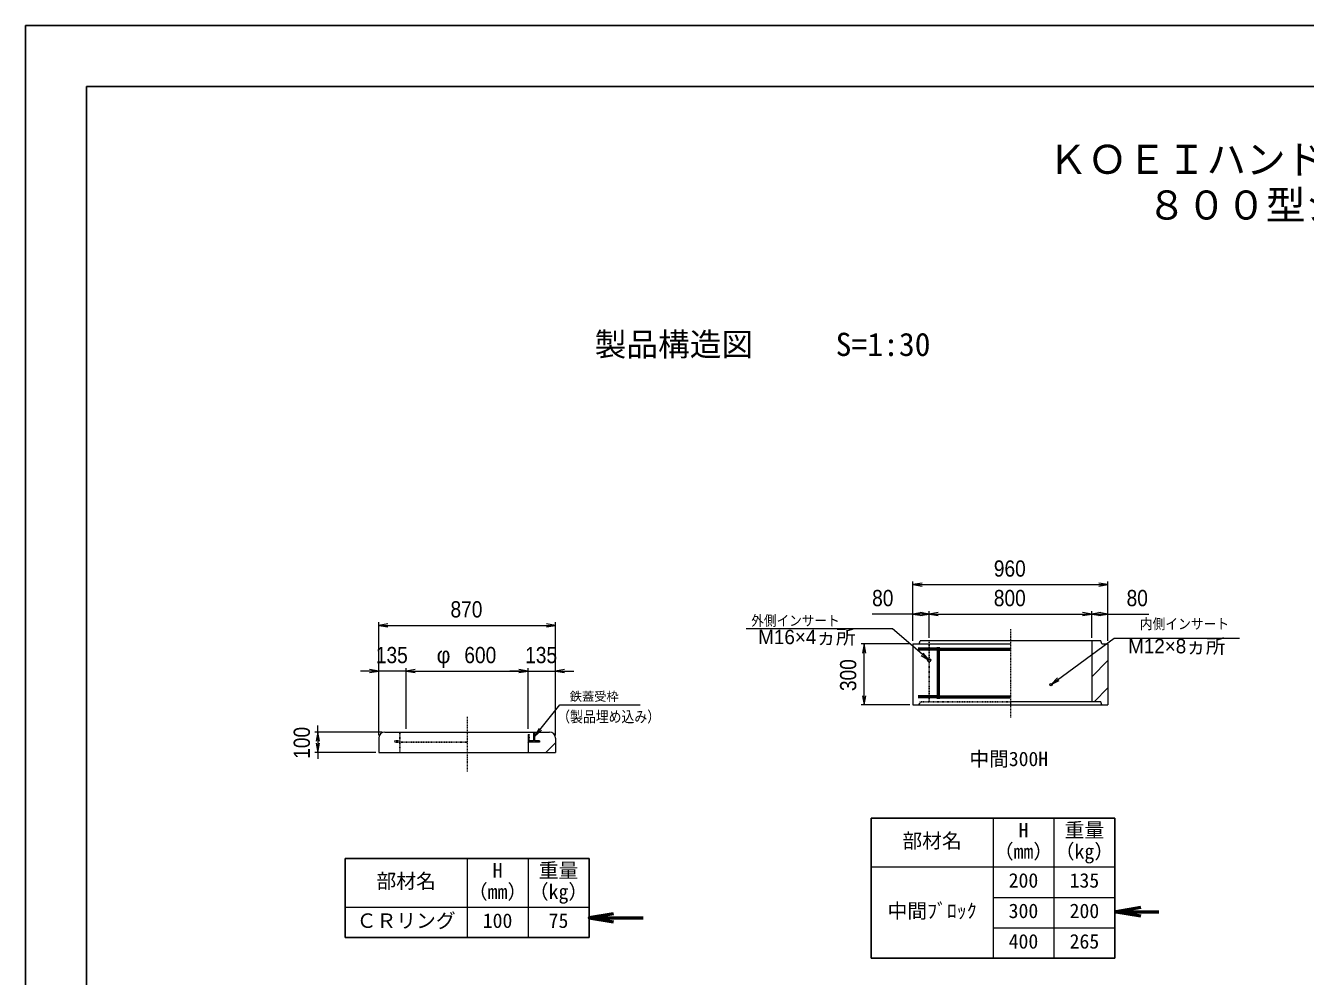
# Model space of a CAD drawing. Units: millimetres, scale not verified. Extents: x -210 to 210, y -148 to 148.
# Drawn here: x -210 to 0, y -7.5 to 148.5 of the extents above; entities that cross this region are included whole.
import ezdxf
from ezdxf.enums import TextEntityAlignment as Align

# ---------------------------------------------------------------- set-up
doc = ezdxf.new("R2010")
doc.units = ezdxf.units.MM
doc.linetypes.add('USER1', pattern=[12.95, 6.35, -3.175, 0.25, -3.175])
doc.linetypes.add('USER2', pattern=[4.7625, 3.175, -1.5875])
doc.layers.add('0-0', color=7, linetype='Continuous')
for name, color, linetype, lineweight in [('0-1_0', 9, 'Continuous', 25), ('0-2_dims', 2, 'Continuous', 13), ('0-3_pen1実線', 4, 'Continuous', 13), ('0-4_pen2実線', 3, 'Continuous', 13), ('0-5_pen3実線', 7, 'Continuous', 18), ('0-6_pen4実線', 6, 'Continuous', 25), ('0-7_pen1一点', 4, 'USER1', 13), ('0-8_pen2破線', 3, 'USER2', 25), ('0-A_鉄筋２', 7, 'Continuous', 50), ('0-C_鉄筋', 7, 'Continuous', 50)]:
    doc.layers.add(name, color=color, linetype=linetype, lineweight=lineweight)
doc.styles.add('ＭＳ ゴシック', font='')
doc.styles.add('ＭＳ Ｐゴシック', font='')
doc.styles.get('ＭＳ ゴシック').set_extended_font_data('MS Gothic')
doc.styles.get('ＭＳ Ｐゴシック').set_extended_font_data('MS PGothic')

# ---------------------------------------------------------------- blocks, each defined once
blk = doc.blocks.new('部分図 1')
at = {"layer": '0-1_0'}
blk.add_lwpolyline([(0, 0), (12600, 0), (12600, 8910), (0, 8910)], close=True, dxfattribs=at)
at = {"layer": '0-2_dims'}
for p, q in [((4368, 5881.51), (4368, 6174.01)), ((5328, 5881.51), (5328, 6174.01)), ((4368, 6159.01), (5328, 6159.01)), ((4368, 5881.51), (4368, 6028.51)), ((4448, 5896.51), (4448, 6028.51)), ((4448, 5896.51), (4448, 6028.51)), ((4448, 6013.51), (5248, 6013.51)), ((5248, 5896.51), (5248, 6028.51)), ((5248, 5896.51), (5248, 6028.51)), ((5328, 5881.51), (5328, 6028.51)), ((1738.43, 5418.16), (1738.43, 5973.11)), ((1738.43, 5958.11), (2608.43, 5958.11)), ((2608.43, 5433.16), (2608.43, 5973.11)), ((4353, 5866.51), (4113.05, 5866.51)), ((4128.05, 5566.51), (4128.05, 5866.51)), ((1738.43, 5733.11), (1648.43, 5733.11)), ((1738.43, 5418.16), (1738.43, 5748.11)), ((1873.43, 5733.11), (1738.43, 5733.11)), ((1873.43, 5448.16), (1873.43, 5748.11)), ((1873.43, 5448.16), (1873.43, 5748.11)), ((1873.43, 5733.11), (2473.43, 5733.11)), ((1873.43, 5733.11), (1963.43, 5733.11)), ((2473.43, 5733.11), (2383.43, 5733.11)), ((2473.43, 5448.16), (2473.43, 5748.11)), ((2473.43, 5448.16), (2473.43, 5748.11)), ((2473.43, 5733.11), (2608.43, 5733.11)), ((2608.43, 5418.16), (2608.43, 5748.11)), ((2608.43, 5733.11), (2698.43, 5733.11)), ((4353, 5566.51), (4113.05, 5566.51)), ((1753.43, 5433.16), (1423.48, 5433.16)), ((1438.48, 5433.16), (1438.48, 5464.98)), ((1438.48, 5433.16), (1438.48, 5333.16)), ((1723.43, 5333.16), (1423.48, 5333.16)), ((1438.48, 5333.16), (1438.48, 5301.34))]:
    blk.add_line(p, q, dxfattribs=at)
at = {"layer": '0-2_dims', "lineweight": 18}
for p, q in [((4145.57, 5940.98), (3547.57, 5940.98)), ((5359.14, 5895.87), (5975.61, 5895.87)), ((2674.44, 5566.51), (3025.91, 5566.51))]:
    blk.add_line(p, q, dxfattribs=at)
at = {"layer": '0-2_dims', "lineweight": 50}
for p, q in [((5369.21, 4549), (5578.6, 4549)), ((2773.43, 4518.93), (3040, 4518.93))]:
    blk.add_line(p, q, dxfattribs=at)
at = {"layer": '0-2_dims'}
for points in [[(4413, 6166.51), (4368, 6159.01), (4413, 6151.51)], [(5283, 6151.51), (5328, 6159.01), (5283, 6166.51)], [(4448, 6013.51), (4368, 6013.51), (4167.18, 6013.51)], [(4413, 6021.01), (4368, 6013.51), (4413, 6006.01)], [(4403, 6006.01), (4448, 6013.51), (4403, 6021.01)], [(4493, 6021.01), (4448, 6013.51), (4493, 6006.01)], [(5203, 6006.01), (5248, 6013.51), (5203, 6021.01)], [(5293, 6021.01), (5248, 6013.51), (5293, 6006.01)], [(5248, 6013.51), (5328, 6013.51), (5528.83, 6013.51)], [(5283, 6006.01), (5328, 6013.51), (5283, 6021.01)], [(1783.43, 5965.61), (1738.43, 5958.11), (1783.43, 5950.61)], [(2563.43, 5950.61), (2608.43, 5958.11), (2563.43, 5965.61)], [(4448, 5786.51), (4267.61, 5940.98), (4145.57, 5940.98)], [(4135.55, 5821.51), (4128.05, 5866.51), (4120.55, 5821.51)], [(5048, 5666.51), (5359.14, 5895.87), (5374.69, 5895.87)], [(4408.95, 5810.08), (4448, 5786.51), (4418.7, 5821.48)], [(1693.43, 5725.61), (1738.43, 5733.11), (1693.43, 5740.61)], [(1918.43, 5740.61), (1873.43, 5733.11), (1918.43, 5725.61)], [(1918.43, 5740.61), (1873.43, 5733.11), (1918.43, 5725.61)], [(2428.43, 5725.61), (2473.43, 5733.11), (2428.43, 5740.61)], [(2428.43, 5725.61), (2473.43, 5733.11), (2428.43, 5740.61)], [(2653.43, 5740.61), (2608.43, 5733.11), (2653.43, 5725.61)], [(5079.78, 5699.25), (5048, 5666.51), (5088.68, 5687.17)], [(4120.55, 5611.51), (4128.05, 5566.51), (4135.55, 5611.51)], [(2505.43, 5411.16), (2629.44, 5566.51), (2674.44, 5566.51)], [(1445.98, 5388.16), (1438.48, 5433.16), (1430.98, 5388.16)], [(2527.64, 5451.01), (2505.43, 5411.16), (2539.36, 5441.65)], [(1430.98, 5378.16), (1438.48, 5333.16), (1445.98, 5378.16)]]:
    blk.add_lwpolyline(points, dxfattribs=at)
at = {"layer": '0-2_dims', "lineweight": 50}
for points in [[(2893.43, 4538.93), (2773.43, 4518.93), (2893.43, 4498.93)], [(5489.21, 4569), (5369.21, 4549), (5489.21, 4529)]]:
    blk.add_lwpolyline(points, dxfattribs=at)
at = {"layer": '0-3_pen1実線'}
for p, q in [((5248, 5704.75), (5328, 5784.75)), ((5259.47, 5581.51), (5328, 5650.05)), ((2505.43, 5412.18), (2526.4, 5433.16)), ((2473.43, 5380.18), (2476.4, 5383.16)), ((2561.11, 5333.16), (2608.43, 5380.48))]:
    blk.add_line(p, q, dxfattribs=at)
at = {"layer": '0-4_pen2実線'}
for p, q in [((2473.43, 5420.66), (2473.43, 5383.16)), ((2473.43, 5420.66), (2479.43, 5420.66)), ((2499.43, 5433.16), (2499.43, 5389.16)), ((2505.43, 5433.16), (2505.43, 5389.16)), ((2529.43, 5383.16), (2473.43, 5383.16)), ((2473.43, 5383.16), (2473.43, 5333.16)), ((2499.43, 5389.16), (2479.43, 5389.16)), ((2529.43, 5389.16), (2505.43, 5389.16)), ((2529.43, 5389.16), (2529.43, 5383.16))]:
    blk.add_line(p, q, dxfattribs=at)
at = {"layer": '0-4_pen2実線', "linetype": 'USER2'}
blk.add_line((2479.43, 5420.66), (2479.43, 5389.16), dxfattribs=at)
at = {"layer": '0-4_pen2実線'}
for centre, radius in [((4448, 5786.51), 8), ((5048, 5666.51), 6)]:
    blk.add_circle(centre, radius, dxfattribs=at)
at = {"layer": '0-5_pen3実線'}
for p, q in [((4368, 5866.51), (4368, 5566.51)), ((4368, 5866.51), (4848, 5866.51)), ((4398, 5866.51), (4403, 5881.51)), ((5293, 5881.51), (4403, 5881.51)), ((5248, 5881.51), (5248, 5581.51)), ((5298, 5866.51), (5293, 5881.51)), ((5298, 5866.51), (5328, 5866.51)), ((5328, 5866.51), (5328, 5566.51)), ((4368, 5566.51), (5328, 5566.51)), ((5293, 5581.51), (4848, 5581.51)), ((5298, 5566.51), (5293, 5581.51)), ((1768.43, 5433.16), (2578.43, 5433.16)), ((1738.43, 5403.16), (1738.43, 5333.16)), ((2608.43, 5403.16), (2608.43, 5333.16)), ((1738.43, 5333.16), (2608.43, 5333.16)), ((4762.25, 5009.6), (4762.25, 4319.6)), ((5062.25, 5009.6), (5062.25, 4319.6)), ((2173.43, 4811.43), (2173.43, 4421.43)), ((2473.43, 4811.43), (2473.43, 4421.43)), ((4162.25, 4769.6), (5362.25, 4769.6)), ((4762.25, 4619.6), (5362.25, 4619.6)), ((1573.43, 4571.43), (2773.43, 4571.43)), ((4762.25, 4469.6), (5362.25, 4469.6))]:
    blk.add_line(p, q, dxfattribs=at)
for centre, start, end in [((1768.43, 5403.16), 90, 180), ((2578.43, 5403.16), 0, 90)]:
    blk.add_arc(centre, 30, start, end, dxfattribs=at)
at = {"layer": '0-6_pen4実線'}
for p, q in [((4162.25, 5009.6), (5362.25, 5009.6)), ((4162.25, 5009.6), (4162.25, 4319.6)), ((5362.25, 5009.6), (5362.25, 4319.6)), ((1573.43, 4811.43), (2773.43, 4811.43)), ((1573.43, 4811.43), (1573.43, 4421.43)), ((2773.43, 4811.43), (2773.43, 4421.43)), ((1573.43, 4421.43), (2773.43, 4421.43)), ((4162.25, 4319.6), (5362.25, 4319.6))]:
    blk.add_line(p, q, dxfattribs=at)
blk.add_lwpolyline([(300, 300), (12300, 300), (12300, 8610), (300, 8610)], close=True, dxfattribs=at)
at = {"layer": '0-7_pen1一点'}
for p, q in [((4848, 5940.23), (4848, 5505.04)), ((2173.43, 5507.23), (2173.43, 5239.61))]:
    blk.add_line(p, q, dxfattribs=at)
at = {"layer": '0-8_pen2破線'}
for p, q in [((4448, 5881.51), (4448, 5581.51)), ((4398, 5566.51), (4403, 5581.51)), ((4848, 5581.51), (4403, 5581.51)), ((1841.43, 5433.16), (1841.43, 5333.16)), ((1817.43, 5389.16), (1841.43, 5389.16)), ((1817.43, 5389.16), (1817.43, 5383.16)), ((1817.43, 5383.16), (2173.43, 5383.16))]:
    blk.add_line(p, q, dxfattribs=at)
at = {"layer": '0-A_鉄筋２'}
for p, q in [((4493, 5841.51), (4393, 5841.51)), ((4493, 5606.51), (4393, 5606.51))]:
    blk.add_line(p, q, dxfattribs=at)
at = {"layer": '0-C_鉄筋'}
for p, q in [((4493, 5851.51), (4493, 5596.51)), ((4493, 5841.51), (4848, 5841.51)), ((4493, 5606.51), (4848, 5606.51))]:
    blk.add_line(p, q, dxfattribs=at)
at = {"layer": '0-2_dims', "color": 7, "style": 'ＭＳ Ｐゴシック'}
for s, height, width, p in [('960', 79.98, 0.9, (4766.19, 6174.01)), ('80', 79.98, 0.9, (4167.18, 6028.51)), ('800', 79.98, 0.9, (4766.19, 6028.51)), ('80', 79.98, 0.9, (5419.74, 6028.51)), ('870', 79.98, 0.9, (2091.61, 5973.11)), ('外側インサート', 50.68, 0.9, (3572.24, 5940.98)), ('内側インサート', 51.2, 0.9, (5484.83, 5924.56)), ('135', 79.98, 0.9, (1724.11, 5748.11)), ('600', 79.98, 0.9, (2159.79, 5748.11)), ('135', 79.98, 0.9, (2459.11, 5748.11)), ('（製品埋め込み）', 54.61, 0.85, (2616.96, 5464.96))]:
    blk.add_text(s, height=height, dxfattribs=dict(at, width=width)).set_placement(p, align=Align.BOTTOM_LEFT)
for s, height, p in [('M16×4ヵ所', 70.81, (3606.6, 5844.39)), ('M12×8ヵ所', 70.81, (5427.41, 5799.28)), ('φ', 79.98, (2023.43, 5748.11)), ('鉄蓋受枠', 44.11, (2678.73, 5573.05))]:
    blk.add_text(s, height=height, dxfattribs=at).set_placement(p, align=Align.BOTTOM_LEFT)
at = {"layer": '0-2_dims', "color": 7, "style": 'ＭＳ Ｐゴシック', "width": 0.9}
for s, p in [('300', (4113.05, 5634.69)), ('100', (1423.48, 5301.34))]:
    blk.add_text(s, height=79.98, rotation=90, dxfattribs=at).set_placement(p, align=Align.BOTTOM_LEFT)
at = {"layer": '0-5_pen3実線', "style": 'ＭＳ ゴシック'}
for s, height, p in [('\u3000製品構造図\u3000', 114.4, (2645, 7249.52)), ('S=1:30', 114.4, (3987.65, 7249.52)), ('H', 71.47, (4887.88, 4893.36)), ('重量', 71.47, (5114.77, 4893.36)), ('部材名', 71.47, (4316.02, 4840.86)), ('（mm）', 71.49, (4765.98, 4788.35)), ('（kg）', 71.49, (5065.98, 4788.35)), ('H', 71.47, (2299.05, 4695.18)), ('重量', 71.47, (2525.95, 4695.19)), ('部材名', 71.47, (1727.2, 4642.69)), ('200', 71.47, (4839.13, 4645.86)), ('135', 71.47, (5139.13, 4645.86)), ('（mm）', 71.49, (2177.16, 4590.17)), ('（kg）', 71.49, (2477.16, 4590.17)), ('中間ﾌﾞﾛｯｸ', 71.48, (4242.88, 4495.86)), ('ＣＲリング', 71.46, (1629.73, 4447.69)), ('100', 71.47, (2250.31, 4447.69)), ('75', 71.44, (2574.7, 4447.7)), ('300', 71.47, (4839.14, 4495.86)), ('200', 71.45, (5139.16, 4495.88)), ('400', 71.46, (4839.15, 4345.87)), ('265', 71.47, (5139.13, 4345.86))]:
    blk.add_text(s, height=height, dxfattribs=at).set_placement(p, align=Align.BOTTOM_LEFT)
at = {"layer": '0-6_pen4実線', "style": 'ＭＳ ゴシック'}
for s, p in [('\u3000ＫＯＥＩハンドホール構造図\u3000', (4837.55, 8137.5)), ('８００型シリーズ', (5520.06, 7912.51))]:
    blk.add_text(s, height=143, dxfattribs=at).set_placement(p, align=Align.BOTTOM_LEFT)
at = {"layer": '0-C_鉄筋', "style": 'ＭＳ ゴシック'}
blk.add_text('中間300H', height=71.11, dxfattribs=at).set_placement((4646, 5244.01), align=Align.BOTTOM_LEFT)

msp = doc.modelspace()

# ---------------------------------------------------------------- block references
at = {"layer": '0-0', "xscale": 0.0333333, "yscale": 0.0333333}
msp.add_blockref('部分図 1', (-210, -148.5), dxfattribs=at)

doc.saveas('drawing.dxf')
